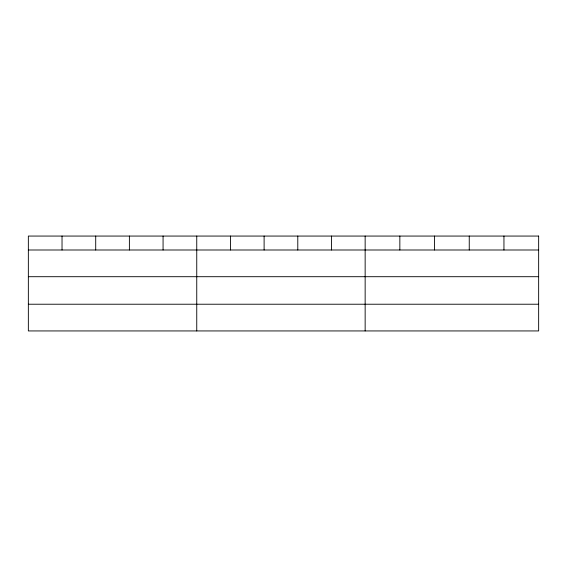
<?xml version="1.0" encoding="UTF-8"?>
<svg xmlns="http://www.w3.org/2000/svg" width="567" height="567" viewBox="0 0 567 567"><rect width="100%" height="100%" fill="white"/><g stroke="black" fill="none" stroke-linecap="round" stroke-linejoin="round"><path stroke-width="0.85" d="M28.35 249.997L538.65 249.997M28.35 276.703L538.65 276.703M28.35 304.224L538.65 304.224M503.95 236.063L503.95 249.997M469.249 236.063L469.249 249.997M434.549 236.063L434.549 249.997M399.848 236.063L399.848 249.997M365.148 236.063L365.148 330.937M331.468 236.063L331.468 249.997M297.788 236.063L297.788 249.997M264.109 236.063L264.109 249.997M230.429 236.063L230.429 249.997M196.749 236.063L196.749 330.937M163.069 236.063L163.069 249.997M129.389 236.063L129.389 249.997M95.71 236.063L95.71 249.997M62.03 236.063L62.03 249.997M538.65 236.063L28.35 236.063L28.35 330.937L538.65 330.937L538.65 236.063"/></g></svg>
